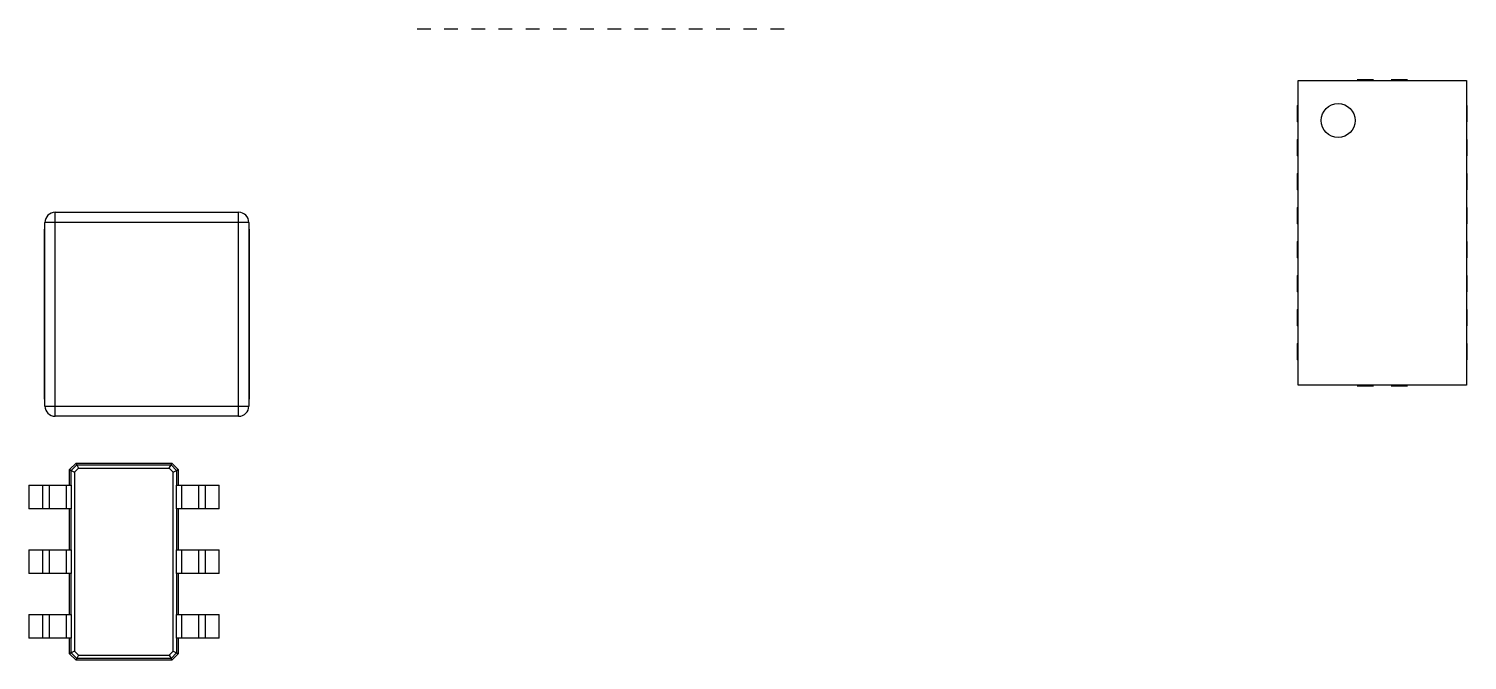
# Model space of a CAD drawing. Header units: millimetres. Extents: x -265 to 612, y -305 to 248.
# Drawn here: x 492.3 to 513.46, y -188.19 to -178.9 of the extents above; entities that cross this region are included whole.
import ezdxf

# ---------------------------------------------------------------- set-up
doc = ezdxf.new("R2010")
doc.units = ezdxf.units.MM
doc.header["$MEASUREMENT"] = 0
doc.layers.add('图层0000', color=7, linetype='Continuous', lineweight=25)

msp = doc.modelspace()

# ---------------------------------------------------------------- linework, layer by layer
at = {"layer": '图层0000', "color": 7, "linetype": 'Continuous', "lineweight": 25}
for p, q in [((498.014, -178.9), (498.214, -178.9)), ((498.414, -178.9), (498.614, -178.9)), ((498.814, -178.9), (499.014, -178.9)), ((499.214, -178.9), (499.414, -178.9)), ((499.614, -178.9), (499.814, -178.9)), ((500.014, -178.9), (500.214, -178.9)), ((500.414, -178.9), (500.614, -178.9)), ((500.814, -178.9), (501.014, -178.9)), ((501.214, -178.9), (501.414, -178.9)), ((501.614, -178.9), (501.814, -178.9)), ((502.014, -178.9), (502.214, -178.9)), ((502.414, -178.9), (502.614, -178.9)), ((502.814, -178.9), (503.014, -178.9)), ((503.214, -178.9), (503.414, -178.9)), ((510.974, -179.66), (513.454, -179.66)), ((510.974, -184.14), (510.974, -179.66)), ((512.084, -179.65), (511.844, -179.65)), ((512.584, -179.65), (512.344, -179.65)), ((513.454, -179.66), (513.454, -184.14)), ((510.964, -180.03), (510.974, -180.03)), ((510.964, -180.03), (510.964, -180.27)), ((513.454, -180.03), (513.464, -180.03)), ((513.464, -180.27), (513.464, -180.03)), ((510.974, -180.27), (510.964, -180.27)), ((513.464, -180.27), (513.454, -180.27)), ((510.964, -180.53), (510.974, -180.53)), ((510.964, -180.53), (510.964, -180.77)), ((513.454, -180.53), (513.464, -180.53)), ((513.464, -180.77), (513.464, -180.53)), ((510.974, -180.77), (510.964, -180.77)), ((513.464, -180.77), (513.454, -180.77)), ((510.964, -181.03), (510.974, -181.03)), ((510.964, -181.03), (510.964, -181.27)), ((513.454, -181.03), (513.464, -181.03)), ((513.464, -181.27), (513.464, -181.03)), ((510.974, -181.27), (510.964, -181.27)), ((513.464, -181.27), (513.454, -181.27)), ((510.964, -181.53), (510.974, -181.53)), ((510.964, -181.53), (510.964, -181.77)), ((513.454, -181.53), (513.464, -181.53)), ((513.464, -181.77), (513.464, -181.53)), ((492.539, -184.45), (492.539, -181.75)), ((492.689, -181.75), (492.539, -181.75)), ((492.689, -181.6), (495.389, -181.6)), ((492.689, -181.75), (492.689, -181.6)), ((492.689, -184.45), (492.689, -181.75)), ((495.389, -181.75), (492.689, -181.75)), ((495.389, -181.75), (495.389, -181.6)), ((495.389, -184.45), (495.389, -181.75)), ((495.539, -181.75), (495.389, -181.75)), ((495.539, -181.75), (495.539, -184.45)), ((510.974, -181.77), (510.964, -181.77)), ((513.464, -181.77), (513.454, -181.77)), ((492.529, -181.85), (492.539, -181.85)), ((492.529, -181.85), (492.529, -184.35)), ((495.539, -181.85), (495.549, -181.85)), ((495.549, -184.35), (495.549, -181.85)), ((510.964, -182.03), (510.974, -182.03)), ((510.964, -182.03), (510.964, -182.27)), ((513.454, -182.03), (513.464, -182.03)), ((513.464, -182.27), (513.464, -182.03)), ((510.974, -182.27), (510.964, -182.27)), ((513.464, -182.27), (513.454, -182.27)), ((510.964, -182.53), (510.974, -182.53)), ((510.964, -182.53), (510.964, -182.77)), ((513.454, -182.53), (513.464, -182.53)), ((513.464, -182.77), (513.464, -182.53)), ((510.974, -182.77), (510.964, -182.77)), ((513.464, -182.77), (513.454, -182.77)), ((510.964, -183.03), (510.974, -183.03)), ((510.964, -183.03), (510.964, -183.27)), ((513.454, -183.03), (513.464, -183.03)), ((513.464, -183.27), (513.464, -183.03)), ((510.974, -183.27), (510.964, -183.27)), ((513.464, -183.27), (513.454, -183.27)), ((510.964, -183.53), (510.974, -183.53)), ((510.964, -183.53), (510.964, -183.77)), ((513.454, -183.53), (513.464, -183.53)), ((513.464, -183.77), (513.464, -183.53)), ((510.974, -183.77), (510.964, -183.77)), ((513.464, -183.77), (513.454, -183.77)), ((513.454, -184.14), (510.974, -184.14)), ((511.844, -184.15), (512.084, -184.15)), ((512.344, -184.15), (512.584, -184.15)), ((492.529, -184.35), (492.539, -184.35)), ((492.539, -184.45), (492.689, -184.45)), ((492.689, -184.6), (492.689, -184.45)), ((492.689, -184.45), (495.389, -184.45)), ((495.389, -184.6), (495.389, -184.45)), ((495.389, -184.45), (495.539, -184.45)), ((495.539, -184.35), (495.549, -184.35)), ((495.389, -184.6), (492.689, -184.6)), ((492.901, -185.383), (492.996, -185.288)), ((492.901, -185.613), (492.901, -185.383)), ((492.901, -185.383), (492.926, -185.395)), ((492.926, -185.395), (493.009, -185.313)), ((493.033, -185.362), (492.975, -185.42)), ((492.996, -185.288), (494.406, -185.288)), ((492.996, -185.288), (493.009, -185.313)), ((493.009, -185.313), (494.394, -185.313)), ((493.009, -185.313), (493.033, -185.362)), ((493.033, -185.362), (494.369, -185.362)), ((494.369, -185.362), (494.394, -185.313)), ((494.369, -185.362), (494.427, -185.42)), ((494.394, -185.313), (494.406, -185.288)), ((494.394, -185.313), (494.476, -185.395)), ((494.406, -185.288), (494.501, -185.383)), ((494.476, -185.395), (494.501, -185.383)), ((494.501, -185.383), (494.501, -185.613)), ((492.926, -185.613), (492.926, -185.395)), ((492.926, -185.395), (492.975, -185.42)), ((492.975, -185.42), (492.975, -188.056)), ((494.427, -185.42), (494.476, -185.395)), ((494.427, -188.056), (494.427, -185.42)), ((494.476, -185.395), (494.476, -185.613)), ((492.301, -185.613), (492.501, -185.613)), ((492.301, -185.613), (492.301, -185.963)), ((492.501, -185.613), (492.601, -185.613)), ((492.501, -185.613), (492.501, -185.963)), ((492.601, -185.613), (492.851, -185.613)), ((492.601, -185.613), (492.601, -185.963)), ((492.601, -185.613), (492.601, -185.963)), ((492.851, -185.613), (492.901, -185.613)), ((492.851, -185.613), (492.851, -185.963)), ((492.901, -185.613), (492.926, -185.613)), ((492.926, -185.613), (492.926, -185.963)), ((494.476, -185.963), (494.476, -185.613)), ((494.476, -185.613), (494.501, -185.613)), ((494.501, -185.613), (494.551, -185.613)), ((494.551, -185.613), (494.801, -185.613)), ((494.551, -185.963), (494.551, -185.613)), ((494.801, -185.613), (494.901, -185.613)), ((494.801, -185.963), (494.801, -185.613)), ((494.801, -185.963), (494.801, -185.613)), ((494.901, -185.613), (495.101, -185.613)), ((494.901, -185.963), (494.901, -185.613)), ((495.101, -185.963), (495.101, -185.613)), ((492.501, -185.963), (492.301, -185.963)), ((492.601, -185.963), (492.501, -185.963)), ((492.851, -185.963), (492.601, -185.963)), ((492.901, -185.963), (492.851, -185.963)), ((492.901, -186.563), (492.901, -185.963)), ((492.926, -185.963), (492.901, -185.963)), ((492.926, -186.563), (492.926, -185.963)), ((494.476, -185.963), (494.476, -186.563)), ((494.501, -185.963), (494.476, -185.963)), ((494.501, -185.963), (494.501, -186.563)), ((494.551, -185.963), (494.501, -185.963)), ((494.801, -185.963), (494.551, -185.963)), ((494.901, -185.963), (494.801, -185.963)), ((495.101, -185.963), (494.901, -185.963)), ((492.301, -186.563), (492.501, -186.563)), ((492.301, -186.563), (492.301, -186.913)), ((492.501, -186.563), (492.601, -186.563)), ((492.501, -186.563), (492.501, -186.913)), ((492.601, -186.563), (492.851, -186.563)), ((492.601, -186.563), (492.601, -186.913)), ((492.601, -186.563), (492.601, -186.913)), ((492.851, -186.563), (492.901, -186.563)), ((492.851, -186.563), (492.851, -186.913)), ((492.901, -186.563), (492.926, -186.563)), ((492.926, -186.563), (492.926, -186.913)), ((494.476, -186.913), (494.476, -186.563)), ((494.476, -186.563), (494.501, -186.563)), ((494.501, -186.563), (494.551, -186.563)), ((494.551, -186.563), (494.801, -186.563)), ((494.551, -186.913), (494.551, -186.563)), ((494.801, -186.563), (494.901, -186.563)), ((494.801, -186.913), (494.801, -186.563)), ((494.801, -186.913), (494.801, -186.563)), ((494.901, -186.563), (495.101, -186.563)), ((494.901, -186.913), (494.901, -186.563)), ((495.101, -186.913), (495.101, -186.563)), ((492.501, -186.913), (492.301, -186.913)), ((492.601, -186.913), (492.501, -186.913)), ((492.851, -186.913), (492.601, -186.913)), ((492.901, -186.913), (492.851, -186.913)), ((492.901, -187.513), (492.901, -186.913)), ((492.926, -186.913), (492.901, -186.913)), ((492.926, -187.513), (492.926, -186.913)), ((494.476, -186.913), (494.476, -187.513)), ((494.501, -186.913), (494.476, -186.913)), ((494.501, -186.913), (494.501, -187.513)), ((494.551, -186.913), (494.501, -186.913)), ((494.801, -186.913), (494.551, -186.913)), ((494.901, -186.913), (494.801, -186.913)), ((495.101, -186.913), (494.901, -186.913)), ((492.301, -187.513), (492.501, -187.513)), ((492.301, -187.513), (492.301, -187.863)), ((492.501, -187.513), (492.601, -187.513)), ((492.501, -187.513), (492.501, -187.863)), ((492.601, -187.513), (492.851, -187.513)), ((492.601, -187.513), (492.601, -187.863)), ((492.601, -187.513), (492.601, -187.863)), ((492.851, -187.513), (492.901, -187.513)), ((492.851, -187.513), (492.851, -187.863)), ((492.901, -187.513), (492.926, -187.513)), ((492.926, -187.513), (492.926, -187.863)), ((494.476, -187.863), (494.476, -187.513)), ((494.476, -187.513), (494.501, -187.513)), ((494.501, -187.513), (494.551, -187.513)), ((494.551, -187.513), (494.801, -187.513)), ((494.551, -187.863), (494.551, -187.513)), ((494.801, -187.513), (494.901, -187.513)), ((494.801, -187.863), (494.801, -187.513)), ((494.801, -187.863), (494.801, -187.513)), ((494.901, -187.513), (495.101, -187.513)), ((494.901, -187.863), (494.901, -187.513)), ((495.101, -187.863), (495.101, -187.513)), ((492.501, -187.863), (492.301, -187.863)), ((492.601, -187.863), (492.501, -187.863)), ((492.851, -187.863), (492.601, -187.863)), ((492.901, -187.863), (492.851, -187.863)), ((492.901, -188.093), (492.901, -187.863)), ((492.926, -187.863), (492.901, -187.863)), ((492.926, -188.08), (492.926, -187.863)), ((494.476, -187.863), (494.476, -188.08)), ((494.501, -187.863), (494.476, -187.863)), ((494.501, -187.863), (494.501, -188.093)), ((494.551, -187.863), (494.501, -187.863)), ((494.801, -187.863), (494.551, -187.863)), ((494.901, -187.863), (494.801, -187.863)), ((495.101, -187.863), (494.901, -187.863)), ((492.926, -188.08), (492.901, -188.093)), ((492.996, -188.188), (492.901, -188.093)), ((492.975, -188.056), (492.926, -188.08)), ((493.009, -188.163), (492.926, -188.08)), ((492.975, -188.056), (493.033, -188.114)), ((493.033, -188.114), (493.009, -188.163)), ((493.033, -188.114), (494.369, -188.114)), ((494.369, -188.114), (494.427, -188.056)), ((494.369, -188.114), (494.394, -188.163)), ((494.476, -188.08), (494.394, -188.163)), ((494.501, -188.093), (494.406, -188.188)), ((494.427, -188.056), (494.476, -188.08)), ((494.476, -188.08), (494.501, -188.093)), ((493.009, -188.163), (492.996, -188.188)), ((494.406, -188.188), (492.996, -188.188)), ((494.394, -188.163), (493.009, -188.163)), ((494.394, -188.163), (494.406, -188.188))]:
    msp.add_line(p, q, dxfattribs=at)
msp.add_circle((511.564, -180.25), 0.25, dxfattribs=at)
for centre, start, end in [((492.689, -181.75), 90, 180), ((495.389, -181.75), 0, 90), ((492.689, -184.45), 180, 270), ((495.389, -184.45), 270, 0)]:
    msp.add_arc(centre, 0.15, start, end, dxfattribs=at)

doc.saveas('drawing.dxf')
